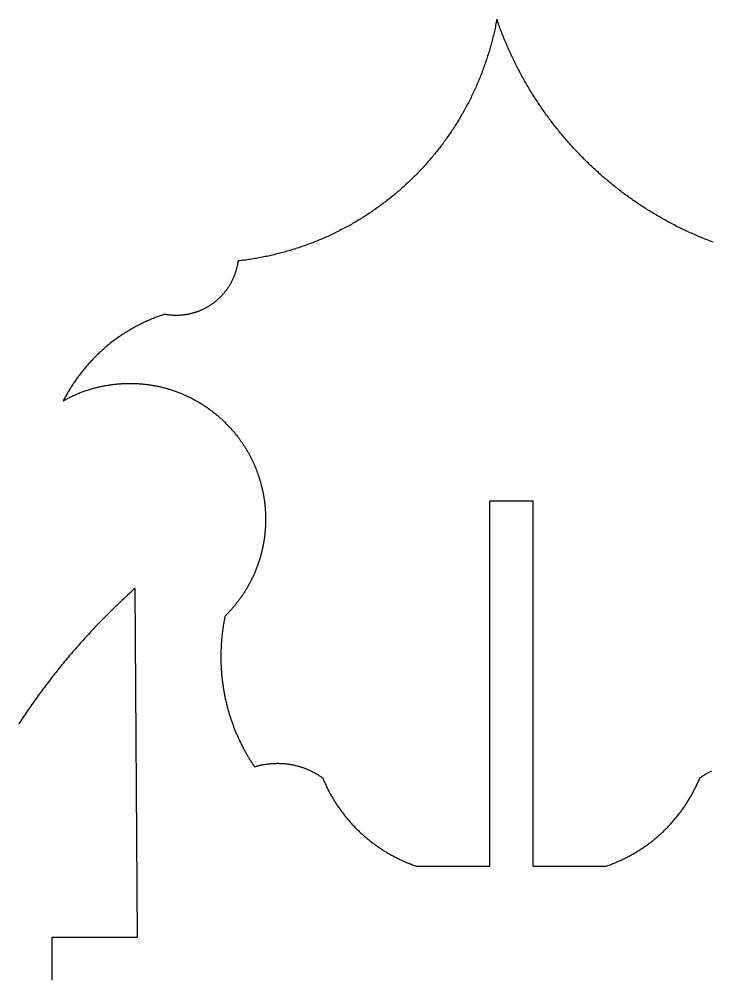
# Model space of a CAD drawing. Extents: x -331 to 1103, y -532 to 1751.
# Drawn here: x 477.9 to 674.4, y 1463.2 to 1735.5 of the extents above; entities that cross this region are included whole.
import ezdxf

# ---------------------------------------------------------------- set-up
doc = ezdxf.new("R2010")
doc.units = 0
doc.layers.add('Default_Layer', color=1, linetype='CONTINUOUS')

msp = doc.modelspace()

# ---------------------------------------------------------------- linework, layer by layer
at = {"layer": 'Default_Layer'}
for points in [[(674.73, 1672.32), (674.32, 1672.48), (673.91, 1672.64), (673.5, 1672.8), (673.09, 1672.96), (672.68, 1673.12), (672.27, 1673.28), (671.86, 1673.45), (671.46, 1673.61), (671.05, 1673.78), (670.65, 1673.95), (670.24, 1674.13), (669.84, 1674.3), (669.44, 1674.48), (669.04, 1674.65), (668.64, 1674.83), (668.24, 1675.01), (667.84, 1675.19), (667.45, 1675.38), (667.05, 1675.56), (666.66, 1675.75), (666.26, 1675.94), (665.87, 1676.13), (665.48, 1676.32), (665.09, 1676.51), (664.7, 1676.71), (664.31, 1676.9), (663.92, 1677.1), (663.53, 1677.3), (663.15, 1677.5), (662.76, 1677.71), (662.38, 1677.91), (661.99, 1678.12), (661.61, 1678.32), (661.23, 1678.53), (660.85, 1678.74), (660.47, 1678.96), (660.09, 1679.17), (659.71, 1679.39), (659.34, 1679.6), (658.96, 1679.82), (658.59, 1680.04), (658.21, 1680.26), (657.84, 1680.48), (657.47, 1680.71), (657.1, 1680.94), (656.73, 1681.16), (656.36, 1681.39), (656, 1681.62), (655.63, 1681.85), (655.26, 1682.09), (654.9, 1682.32), (654.54, 1682.56), (654.18, 1682.8), (653.82, 1683.04), (653.46, 1683.28), (653.1, 1683.52), (652.74, 1683.76), (652.38, 1684.01), (652.03, 1684.26), (651.67, 1684.5), (651.32, 1684.75), (650.97, 1685), (650.62, 1685.26), (650.27, 1685.51), (649.92, 1685.77), (649.57, 1686.02), (649.23, 1686.28), (648.88, 1686.54), (648.54, 1686.8), (648.19, 1687.06), (647.85, 1687.33), (647.51, 1687.59), (647.17, 1687.86), (646.83, 1688.13), (646.5, 1688.4), (646.16, 1688.67), (645.83, 1688.94), (645.49, 1689.22), (645.16, 1689.49), (644.83, 1689.77), (644.5, 1690.05), (644.17, 1690.32), (643.84, 1690.61), (643.52, 1690.89), (643.19, 1691.17), (642.87, 1691.46), (642.54, 1691.74), (642.22, 1692.03), (641.9, 1692.32), (641.58, 1692.61), (641.26, 1692.9), (640.95, 1693.19), (640.63, 1693.49), (640.32, 1693.78), (640, 1694.08), (639.69, 1694.38), (639.38, 1694.68), (639.07, 1694.98), (638.76, 1695.28), (638.46, 1695.58), (638.15, 1695.89), (637.85, 1696.19), (637.54, 1696.5), (637.24, 1696.81), (636.94, 1697.12), (636.64, 1697.43), (636.34, 1697.74), (636.05, 1698.05), (635.75, 1698.37), (635.46, 1698.68), (635.16, 1699), (634.87, 1699.32), (634.58, 1699.64), (634.29, 1699.96), (634, 1700.28), (633.72, 1700.61), (633.43, 1700.93), (633.15, 1701.26), (632.87, 1701.58), (632.59, 1701.91), (632.31, 1702.24), (632.03, 1702.57), (631.75, 1702.9), (631.48, 1703.24), (631.2, 1703.57), (630.93, 1703.91), (630.66, 1704.24), (630.39, 1704.58), (630.12, 1704.92), (629.85, 1705.26), (629.58, 1705.6), (629.32, 1705.95), (629.06, 1706.29), (628.79, 1706.64), (628.53, 1706.98), (628.27, 1707.33), (628.02, 1707.68), (627.76, 1708.03), (627.51, 1708.38), (627.25, 1708.73), (627, 1709.08), (626.75, 1709.44), (626.5, 1709.79), (626.25, 1710.15), (626.01, 1710.51), (625.76, 1710.87), (625.52, 1711.23), (625.28, 1711.59), (625.03, 1711.95), (624.8, 1712.31), (624.56, 1712.68), (624.32, 1713.04), (624.09, 1713.41), (623.85, 1713.77), (623.62, 1714.14), (623.39, 1714.51), (623.16, 1714.88), (622.93, 1715.26), (622.71, 1715.63), (622.48, 1716), (622.26, 1716.38), (622.04, 1716.75), (621.82, 1717.13), (621.6, 1717.51), (621.39, 1717.89), (621.17, 1718.27), (620.96, 1718.65), (620.74, 1719.03), (620.53, 1719.41), (620.32, 1719.8), (620.12, 1720.18), (619.91, 1720.57), (619.71, 1720.96), (619.5, 1721.35), (619.3, 1721.74), (619.1, 1722.13), (618.9, 1722.52), (618.71, 1722.91), (618.51, 1723.3), (618.32, 1723.7), (618.12, 1724.09), (617.93, 1724.49), (617.74, 1724.89), (617.56, 1725.29), (617.37, 1725.68), (617.19, 1726.08), (617, 1726.49), (616.82, 1726.89), (616.64, 1727.29), (616.47, 1727.69), (616.29, 1728.1), (616.12, 1728.51), (615.94, 1728.91), (615.77, 1729.32), (615.6, 1729.73), (615.43, 1730.14), (615.27, 1730.55), (615.1, 1730.96), (614.94, 1731.37), (614.78, 1731.78), (614.62, 1732.2), (614.46, 1732.61), (614.3, 1733.03), (614.15, 1733.45), (614, 1733.86), (613.84, 1734.28), (613.69, 1734.7), (613.55, 1735.12), (613.4, 1735.54), (613.32, 1735.12), (613.24, 1734.69), (613.16, 1734.26), (613.07, 1733.84), (612.98, 1733.42), (612.89, 1732.99), (612.8, 1732.57), (612.71, 1732.15), (612.61, 1731.73), (612.51, 1731.31), (612.41, 1730.89), (612.31, 1730.47), (612.21, 1730.05), (612.1, 1729.64), (611.99, 1729.22), (611.88, 1728.81), (611.77, 1728.39), (611.66, 1727.98), (611.54, 1727.57), (611.42, 1727.16), (611.3, 1726.75), (611.18, 1726.34), (611.06, 1725.93), (610.93, 1725.52), (610.8, 1725.11), (610.67, 1724.71), (610.54, 1724.3), (610.41, 1723.9), (610.27, 1723.5), (610.13, 1723.09), (609.99, 1722.69), (609.85, 1722.29), (609.71, 1721.89), (609.56, 1721.5), (609.42, 1721.1), (609.27, 1720.7), (609.12, 1720.31), (608.96, 1719.91), (608.81, 1719.52), (608.65, 1719.13), (608.49, 1718.73), (608.33, 1718.34), (608.17, 1717.96), (608, 1717.57), (607.84, 1717.18), (607.67, 1716.79), (607.5, 1716.41), (607.33, 1716.02), (607.16, 1715.64), (606.98, 1715.26), (606.8, 1714.88), (606.62, 1714.5), (606.44, 1714.12), (606.26, 1713.74), (606.08, 1713.36), (605.89, 1712.99), (605.7, 1712.61), (605.51, 1712.24), (605.32, 1711.87), (605.13, 1711.5), (604.93, 1711.13), (604.74, 1710.76), (604.54, 1710.39), (604.34, 1710.02), (604.13, 1709.66), (603.93, 1709.29), (603.72, 1708.93), (603.52, 1708.57), (603.31, 1708.21), (603.1, 1707.85), (602.88, 1707.49), (602.67, 1707.13), (602.45, 1706.77), (602.24, 1706.42), (602.02, 1706.06), (601.8, 1705.71), (601.57, 1705.36), (601.35, 1705.01), (601.12, 1704.66), (600.9, 1704.31), (600.67, 1703.96), (600.44, 1703.62), (600.2, 1703.27), (599.97, 1702.93), (599.73, 1702.59), (599.5, 1702.25), (599.26, 1701.91), (599.02, 1701.57), (598.77, 1701.23), (598.53, 1700.9), (598.28, 1700.56), (598.04, 1700.23), (597.79, 1699.9), (597.54, 1699.57), (597.29, 1699.24), (597.03, 1698.91), (596.78, 1698.58), (596.52, 1698.26), (596.26, 1697.93), (596, 1697.61), (595.74, 1697.29), (595.48, 1696.97), (595.21, 1696.65), (594.95, 1696.33), (594.68, 1696.02), (594.41, 1695.7), (594.14, 1695.39), (593.87, 1695.08), (593.6, 1694.77), (593.32, 1694.46), (593.04, 1694.15), (592.77, 1693.85), (592.49, 1693.54), (592.2, 1693.24), (591.92, 1692.93), (591.64, 1692.63), (591.35, 1692.33), (591.07, 1692.04), (590.78, 1691.74), (590.49, 1691.45), (590.2, 1691.15), (589.9, 1690.86), (589.61, 1690.57), (589.32, 1690.28), (589.02, 1689.99), (588.72, 1689.71), (588.42, 1689.42), (588.12, 1689.14), (587.82, 1688.85), (587.51, 1688.57), (587.21, 1688.3), (586.9, 1688.02), (586.59, 1687.74), (586.28, 1687.47), (585.97, 1687.19), (585.66, 1686.92), (585.35, 1686.65), (585.03, 1686.38), (584.72, 1686.12), (584.4, 1685.85), (584.08, 1685.59), (583.76, 1685.33), (583.44, 1685.07), (583.12, 1684.81), (582.79, 1684.55), (582.47, 1684.29), (582.14, 1684.04), (581.81, 1683.79), (581.48, 1683.54), (581.15, 1683.29), (580.82, 1683.04), (580.49, 1682.79), (580.15, 1682.55), (579.82, 1682.3), (579.48, 1682.06), (579.14, 1681.82), (578.8, 1681.58), (578.46, 1681.35), (578.12, 1681.11), (577.78, 1680.88), (577.43, 1680.65), (577.09, 1680.42), (576.74, 1680.19), (576.39, 1679.96), (576.04, 1679.74), (575.69, 1679.51), (575.34, 1679.29), (574.99, 1679.07), (574.64, 1678.85), (574.28, 1678.64), (573.93, 1678.42), (573.57, 1678.21), (573.21, 1678), (572.85, 1677.79), (572.49, 1677.58), (572.13, 1677.37), (571.76, 1677.17), (571.4, 1676.97), (571.03, 1676.77), (570.67, 1676.57), (570.3, 1676.37), (569.93, 1676.17), (569.56, 1675.98), (569.19, 1675.79), (568.82, 1675.6), (568.45, 1675.41), (568.07, 1675.22), (567.7, 1675.04), (567.32, 1674.85), (566.94, 1674.67), (566.57, 1674.49), (566.19, 1674.32), (565.81, 1674.14), (565.43, 1673.97), (565.04, 1673.79), (564.66, 1673.62), (564.27, 1673.45), (563.89, 1673.29), (563.5, 1673.12), (563.12, 1672.96), (562.73, 1672.8), (562.34, 1672.64), (561.95, 1672.48), (561.56, 1672.33), (561.16, 1672.17), (560.77, 1672.02), (560.37, 1671.87), (559.98, 1671.73), (559.58, 1671.58), (559.19, 1671.44), (558.79, 1671.29), (558.39, 1671.15), (557.99, 1671.02), (557.59, 1670.88), (557.19, 1670.75), (556.78, 1670.61), (556.38, 1670.48), (555.97, 1670.35), (555.57, 1670.23), (555.16, 1670.1), (554.75, 1669.98), (554.35, 1669.86), (553.94, 1669.74), (553.53, 1669.63), (553.12, 1669.51), (552.7, 1669.4), (552.29, 1669.29), (551.88, 1669.18), (551.46, 1669.07), (551.05, 1668.97), (550.63, 1668.87), (550.22, 1668.77), (549.8, 1668.67), (549.38, 1668.57), (548.96, 1668.48), (548.54, 1668.39), (548.12, 1668.3), (547.7, 1668.21), (547.27, 1668.12), (546.85, 1668.04), (546.43, 1667.96), (546, 1667.88), (545.58, 1667.8), (545.15, 1667.73), (544.72, 1667.65), (544.3, 1667.58), (543.87, 1667.51), (543.44, 1667.45), (543.01, 1667.38), (542.58, 1667.32), (542.15, 1667.26), (541.71, 1667.2), (541.28, 1667.14), (540.85, 1667.09), (540.41, 1667.04), (539.98, 1666.99), (539.96, 1666.87), (539.94, 1666.75), (539.93, 1666.64), (539.91, 1666.52), (539.89, 1666.41), (539.87, 1666.29), (539.85, 1666.18), (539.83, 1666.06), (539.81, 1665.95), (539.79, 1665.83), (539.74, 1665.6), (539.69, 1665.38), (539.64, 1665.15), (539.58, 1664.93), (539.52, 1664.71), (539.46, 1664.48), (539.4, 1664.26), (539.34, 1664.04), (539.27, 1663.83), (539.2, 1663.61), (539.12, 1663.39), (539.04, 1663.18), (538.97, 1662.97), (538.88, 1662.76), (538.8, 1662.55), (538.71, 1662.34), (538.62, 1662.13), (538.53, 1661.92), (538.44, 1661.72), (538.34, 1661.52), (538.24, 1661.32), (538.14, 1661.12), (538.03, 1660.92), (537.93, 1660.72), (537.82, 1660.52), (537.71, 1660.33), (537.59, 1660.14), (537.48, 1659.95), (537.36, 1659.76), (537.24, 1659.57), (537.11, 1659.39), (536.99, 1659.2), (536.86, 1659.02), (536.73, 1658.84), (536.6, 1658.66), (536.46, 1658.48), (536.33, 1658.31), (536.19, 1658.13), (536.05, 1657.96), (535.91, 1657.79), (535.76, 1657.62), (535.61, 1657.46), (535.46, 1657.29), (535.31, 1657.13), (535.16, 1656.97), (535.01, 1656.81), (534.85, 1656.65), (534.69, 1656.49), (534.53, 1656.34), (534.36, 1656.19), (534.2, 1656.04), (534.03, 1655.89), (533.86, 1655.75), (533.69, 1655.6), (533.52, 1655.46), (533.35, 1655.32), (533.17, 1655.19), (532.99, 1655.05), (532.81, 1654.92), (532.68, 1654.82), (532.54, 1654.72), (532.4, 1654.63), (532.26, 1654.53), (532.12, 1654.44), (531.98, 1654.35), (531.84, 1654.26), (531.7, 1654.17), (531.56, 1654.08), (531.41, 1653.99), (531.27, 1653.91), (531.12, 1653.82), (530.97, 1653.74), (530.82, 1653.66), (530.67, 1653.58), (530.52, 1653.5), (530.37, 1653.43), (530.22, 1653.35), (530.07, 1653.28), (529.91, 1653.2), (529.76, 1653.13), (529.6, 1653.06), (529.45, 1652.99), (529.29, 1652.93), (529.13, 1652.86), (528.97, 1652.8), (528.81, 1652.73), (528.65, 1652.67), (528.49, 1652.61), (528.33, 1652.55), (528.17, 1652.5), (528, 1652.44), (527.84, 1652.39), (527.67, 1652.34), (527.51, 1652.29), (527.34, 1652.24), (527.17, 1652.19), (527.01, 1652.15), (526.84, 1652.1), (526.67, 1652.06), (526.5, 1652.02), (526.33, 1651.98), (526.16, 1651.94), (525.98, 1651.91), (525.81, 1651.87), (525.64, 1651.84), (525.46, 1651.81), (525.29, 1651.78), (525.12, 1651.75), (524.94, 1651.72), (524.76, 1651.7), (524.59, 1651.68), (524.41, 1651.66), (524.23, 1651.64), (524.05, 1651.62), (523.87, 1651.61), (523.7, 1651.59), (523.52, 1651.58), (523.33, 1651.57), (523.15, 1651.56), (522.97, 1651.56), (522.79, 1651.55), (522.61, 1651.55), (522.43, 1651.55), (522.21, 1651.55), (521.99, 1651.55), (521.77, 1651.56), (521.55, 1651.57), (521.34, 1651.58), (521.12, 1651.59), (520.91, 1651.61), (520.7, 1651.63), (520.49, 1651.65), (520.29, 1651.67), (520.09, 1651.7), (519.89, 1651.73), (519.69, 1651.76), (519.49, 1651.79), (519.3, 1651.82), (519.11, 1651.86), (518.82, 1651.76), (518.52, 1651.66), (518.23, 1651.56), (517.94, 1651.46), (517.64, 1651.36), (517.35, 1651.25), (517.06, 1651.14), (516.78, 1651.03), (516.49, 1650.92), (516.2, 1650.81), (515.92, 1650.69), (515.63, 1650.58), (515.35, 1650.46), (515.06, 1650.34), (514.78, 1650.22), (514.5, 1650.1), (514.22, 1649.97), (513.94, 1649.85), (513.66, 1649.72), (513.39, 1649.59), (513.11, 1649.46), (512.84, 1649.33), (512.56, 1649.19), (512.29, 1649.06), (512.02, 1648.92), (511.75, 1648.78), (511.48, 1648.64), (511.21, 1648.5), (510.94, 1648.36), (510.67, 1648.21), (510.41, 1648.07), (510.14, 1647.92), (509.88, 1647.77), (509.62, 1647.62), (509.35, 1647.47), (509.09, 1647.31), (508.84, 1647.16), (508.58, 1647), (508.32, 1646.84), (508.06, 1646.68), (507.81, 1646.52), (507.56, 1646.36), (507.3, 1646.19), (507.05, 1646.03), (506.8, 1645.86), (506.55, 1645.69), (506.3, 1645.52), (506.06, 1645.35), (505.81, 1645.18), (505.57, 1645), (505.32, 1644.83), (505.08, 1644.65), (504.84, 1644.47), (504.6, 1644.29), (504.36, 1644.11), (504.12, 1643.92), (503.89, 1643.74), (503.65, 1643.55), (503.42, 1643.37), (503.19, 1643.18), (502.95, 1642.99), (502.72, 1642.8), (502.49, 1642.6), (502.27, 1642.41), (502.04, 1642.21), (501.81, 1642.02), (501.59, 1641.82), (501.37, 1641.62), (501.14, 1641.42), (500.92, 1641.21), (500.7, 1641.01), (500.49, 1640.81), (500.27, 1640.6), (500.05, 1640.39), (499.84, 1640.18), (499.63, 1639.97), (499.41, 1639.76), (499.2, 1639.55), (498.99, 1639.33), (498.79, 1639.12), (498.58, 1638.9), (498.37, 1638.68), (498.17, 1638.46), (497.97, 1638.24), (497.77, 1638.02), (497.57, 1637.8), (497.37, 1637.57), (497.17, 1637.35), (496.97, 1637.12), (496.78, 1636.89), (496.59, 1636.66), (496.39, 1636.43), (496.2, 1636.2), (496.01, 1635.96), (495.83, 1635.73), (495.64, 1635.49), (495.45, 1635.26), (495.27, 1635.02), (495.09, 1634.78), (494.91, 1634.54), (494.73, 1634.3), (494.55, 1634.06), (494.37, 1633.81), (494.2, 1633.57), (494.02, 1633.32), (493.85, 1633.07), (493.68, 1632.82), (493.51, 1632.57), (493.34, 1632.32), (493.17, 1632.07), (493.01, 1631.82), (492.85, 1631.56), (492.68, 1631.31), (492.52, 1631.05), (492.36, 1630.79), (492.2, 1630.54), (492.05, 1630.28), (491.89, 1630.01), (491.74, 1629.75), (491.59, 1629.49), (491.44, 1629.22), (491.29, 1628.96), (491.14, 1628.69), (490.99, 1628.43), (490.85, 1628.16), (490.7, 1627.89), (490.56, 1627.62), (490.42, 1627.34), (490.68, 1627.49), (490.93, 1627.63), (491.19, 1627.77), (491.45, 1627.91), (491.71, 1628.05), (491.98, 1628.18), (492.24, 1628.32), (492.51, 1628.45), (492.77, 1628.58), (493.04, 1628.7), (493.31, 1628.83), (493.58, 1628.95), (493.86, 1629.07), (494.13, 1629.19), (494.41, 1629.31), (494.68, 1629.42), (494.96, 1629.54), (495.24, 1629.65), (495.52, 1629.75), (495.8, 1629.86), (496.09, 1629.97), (496.37, 1630.07), (496.66, 1630.17), (496.95, 1630.27), (497.23, 1630.36), (497.52, 1630.46), (497.81, 1630.55), (498.11, 1630.64), (498.4, 1630.72), (498.69, 1630.81), (498.99, 1630.89), (499.29, 1630.97), (499.58, 1631.05), (499.88, 1631.12), (500.18, 1631.2), (500.48, 1631.27), (500.78, 1631.34), (501.09, 1631.4), (501.39, 1631.47), (501.7, 1631.53), (502, 1631.59), (502.31, 1631.65), (502.62, 1631.7), (502.93, 1631.75), (503.24, 1631.8), (503.55, 1631.85), (503.86, 1631.9), (504.17, 1631.94), (504.48, 1631.98), (504.8, 1632.02), (505.11, 1632.05), (505.43, 1632.08), (505.74, 1632.11), (506.06, 1632.14), (506.38, 1632.16), (506.7, 1632.19), (507.02, 1632.21), (507.34, 1632.22), (507.66, 1632.24), (507.98, 1632.25), (508.3, 1632.26), (508.63, 1632.27), (508.95, 1632.27), (509.27, 1632.27), (509.57, 1632.27), (509.86, 1632.27), (510.15, 1632.26), (510.44, 1632.25), (510.74, 1632.24), (511.03, 1632.23), (511.32, 1632.22), (511.61, 1632.2), (511.9, 1632.18), (512.19, 1632.16), (512.47, 1632.14), (512.76, 1632.12), (513.05, 1632.09), (513.34, 1632.06), (513.62, 1632.03), (513.91, 1632), (514.19, 1631.96), (514.47, 1631.92), (514.76, 1631.88), (515.04, 1631.84), (515.32, 1631.8), (515.6, 1631.75), (515.88, 1631.71), (516.16, 1631.66), (516.44, 1631.61), (516.72, 1631.55), (517, 1631.5), (517.28, 1631.44), (517.55, 1631.38), (517.83, 1631.32), (518.1, 1631.25), (518.38, 1631.19), (518.65, 1631.12), (518.92, 1631.05), (519.19, 1630.98), (519.46, 1630.91), (519.74, 1630.83), (520, 1630.76), (520.27, 1630.68), (520.54, 1630.6), (520.81, 1630.51), (521.07, 1630.43), (521.34, 1630.34), (521.6, 1630.25), (521.87, 1630.16), (522.13, 1630.07), (522.39, 1629.98), (522.65, 1629.88), (522.91, 1629.78), (523.17, 1629.68), (523.43, 1629.58), (523.69, 1629.48), (523.95, 1629.37), (524.2, 1629.27), (524.46, 1629.16), (524.71, 1629.05), (524.96, 1628.94), (525.22, 1628.82), (525.47, 1628.71), (525.72, 1628.59), (525.97, 1628.47), (526.21, 1628.35), (526.46, 1628.23), (526.71, 1628.1), (526.95, 1627.98), (527.2, 1627.85), (527.44, 1627.72), (527.68, 1627.59), (527.92, 1627.46), (528.16, 1627.32), (528.4, 1627.19), (528.64, 1627.05), (528.88, 1626.91), (529.11, 1626.77), (529.35, 1626.62), (529.58, 1626.48), (529.81, 1626.33), (530.05, 1626.19), (530.28, 1626.04), (530.51, 1625.89), (530.73, 1625.73), (530.96, 1625.58), (531.19, 1625.42), (531.41, 1625.27), (531.64, 1625.11), (531.86, 1624.95), (532.08, 1624.79), (532.3, 1624.62), (532.52, 1624.46), (532.74, 1624.29), (532.95, 1624.12), (533.17, 1623.95), (533.38, 1623.78), (533.6, 1623.61), (533.81, 1623.44), (534.02, 1623.26), (534.23, 1623.08), (534.44, 1622.9), (534.64, 1622.72), (534.85, 1622.54), (535.05, 1622.36), (535.26, 1622.18), (535.46, 1621.99), (535.66, 1621.8), (535.86, 1621.61), (536.05, 1621.42), (536.25, 1621.23), (536.45, 1621.04), (536.64, 1620.85), (536.83, 1620.65), (537.02, 1620.45), (537.21, 1620.26), (537.4, 1620.06), (537.59, 1619.85), (537.78, 1619.65), (537.96, 1619.45), (538.14, 1619.24), (538.32, 1619.04), (538.5, 1618.83), (538.68, 1618.62), (538.86, 1618.41), (539.04, 1618.2), (539.21, 1617.99), (539.38, 1617.77), (539.56, 1617.56), (539.73, 1617.34), (539.89, 1617.12), (540.06, 1616.9), (540.18, 1616.75), (540.29, 1616.6), (540.4, 1616.45), (540.51, 1616.3), (540.62, 1616.15), (540.73, 1616), (540.84, 1615.84), (540.94, 1615.69), (541.05, 1615.54), (541.16, 1615.38), (541.26, 1615.23), (541.37, 1615.07), (541.47, 1614.91), (541.58, 1614.76), (541.68, 1614.6), (541.78, 1614.44), (541.88, 1614.28), (541.98, 1614.12), (542.08, 1613.96), (542.18, 1613.8), (542.28, 1613.64), (542.38, 1613.48), (542.47, 1613.31), (542.57, 1613.15), (542.66, 1612.99), (542.76, 1612.82), (542.85, 1612.66), (542.95, 1612.49), (543.04, 1612.33), (543.13, 1612.16), (543.22, 1612), (543.31, 1611.83), (543.4, 1611.66), (543.49, 1611.49), (543.57, 1611.32), (543.66, 1611.15), (543.74, 1610.98), (543.83, 1610.81), (543.91, 1610.64), (544, 1610.47), (544.08, 1610.3), (544.16, 1610.13), (544.24, 1609.95), (544.32, 1609.78), (544.4, 1609.61), (544.48, 1609.43), (544.56, 1609.26), (544.63, 1609.08), (544.71, 1608.91), (544.78, 1608.73), (544.86, 1608.55), (544.93, 1608.38), (545, 1608.2), (545.07, 1608.02), (545.14, 1607.84), (545.21, 1607.66), (545.28, 1607.48), (545.35, 1607.3), (545.42, 1607.12), (545.49, 1606.94), (545.55, 1606.76), (545.62, 1606.58), (545.68, 1606.4), (545.74, 1606.21), (545.8, 1606.03), (545.86, 1605.85), (545.92, 1605.66), (545.98, 1605.48), (546.04, 1605.29), (546.1, 1605.11), (546.16, 1604.92), (546.21, 1604.74), (546.27, 1604.55), (546.32, 1604.36), (546.37, 1604.18), (546.43, 1603.99), (546.48, 1603.8), (546.53, 1603.61), (546.58, 1603.42), (546.62, 1603.23), (546.67, 1603.04), (546.72, 1602.85), (546.76, 1602.66), (546.81, 1602.47), (546.85, 1602.28), (546.89, 1602.09), (546.94, 1601.9), (546.98, 1601.71), (547.02, 1601.51), (547.06, 1601.32), (547.09, 1601.13), (547.13, 1600.93), (547.17, 1600.74), (547.2, 1600.54), (547.24, 1600.35), (547.27, 1600.15), (547.3, 1599.96), (547.33, 1599.76), (547.36, 1599.57), (547.39, 1599.37), (547.42, 1599.17), (547.45, 1598.98), (547.47, 1598.78), (547.5, 1598.58), (547.52, 1598.38), (547.55, 1598.18), (547.57, 1597.99), (547.59, 1597.79), (547.61, 1597.59), (547.63, 1597.39), (547.65, 1597.19), (547.66, 1596.99), (547.68, 1596.79), (547.7, 1596.59), (547.71, 1596.39), (547.72, 1596.18), (547.74, 1595.98), (547.75, 1595.78), (547.76, 1595.58), (547.77, 1595.38), (547.77, 1595.17), (547.78, 1594.97), (547.79, 1594.77), (547.79, 1594.56), (547.79, 1594.36), (547.8, 1594.16), (547.8, 1593.95), (547.8, 1593.75), (547.8, 1593.49), (547.8, 1593.24), (547.79, 1592.99), (547.79, 1592.74), (547.78, 1592.49), (547.77, 1592.24), (547.76, 1591.99), (547.75, 1591.75), (547.73, 1591.5), (547.72, 1591.25), (547.7, 1591), (547.68, 1590.76), (547.66, 1590.51), (547.64, 1590.26), (547.62, 1590.02), (547.6, 1589.77), (547.57, 1589.53), (547.54, 1589.28), (547.51, 1589.04), (547.48, 1588.8), (547.45, 1588.55), (547.42, 1588.31), (547.38, 1588.07), (547.35, 1587.83), (547.31, 1587.59), (547.27, 1587.35), (547.23, 1587.11), (547.19, 1586.87), (547.14, 1586.63), (547.1, 1586.39), (547.05, 1586.15), (547, 1585.92), (546.95, 1585.68), (546.9, 1585.44), (546.85, 1585.21), (546.8, 1584.97), (546.74, 1584.74), (546.68, 1584.5), (546.62, 1584.27), (546.56, 1584.04), (546.5, 1583.8), (546.44, 1583.57), (546.38, 1583.34), (546.31, 1583.11), (546.25, 1582.88), (546.18, 1582.65), (546.11, 1582.42), (546.04, 1582.19), (545.96, 1581.97), (545.89, 1581.74), (545.82, 1581.51), (545.74, 1581.29), (545.66, 1581.06), (545.58, 1580.84), (545.5, 1580.61), (545.42, 1580.39), (545.34, 1580.17), (545.25, 1579.95), (545.17, 1579.72), (545.08, 1579.5), (544.99, 1579.28), (544.9, 1579.06), (544.81, 1578.85), (544.72, 1578.63), (544.63, 1578.41), (544.53, 1578.19), (544.43, 1577.98), (544.34, 1577.76), (544.24, 1577.55), (544.14, 1577.33), (544.04, 1577.12), (543.93, 1576.91), (543.83, 1576.7), (543.73, 1576.49), (543.62, 1576.28), (543.51, 1576.07), (543.4, 1575.86), (543.29, 1575.65), (543.18, 1575.44), (543.07, 1575.24), (542.96, 1575.03), (542.84, 1574.83), (542.72, 1574.62), (542.61, 1574.42), (542.49, 1574.22), (542.37, 1574.01), (542.25, 1573.81), (542.13, 1573.61), (542, 1573.41), (541.88, 1573.22), (541.75, 1573.02), (541.63, 1572.82), (541.5, 1572.62), (541.37, 1572.43), (541.24, 1572.24), (541.11, 1572.04), (540.97, 1571.85), (540.84, 1571.66), (540.71, 1571.47), (540.57, 1571.28), (540.43, 1571.09), (540.29, 1570.9), (540.16, 1570.71), (540.01, 1570.52), (539.87, 1570.34), (539.73, 1570.15), (539.59, 1569.97), (539.44, 1569.79), (539.3, 1569.6), (539.15, 1569.42), (539, 1569.24), (538.85, 1569.06), (538.7, 1568.88), (538.55, 1568.7), (538.4, 1568.53), (538.25, 1568.35), (538.09, 1568.18), (537.94, 1568), (537.78, 1567.83), (537.62, 1567.66), (537.46, 1567.49), (537.3, 1567.32), (537.14, 1567.15), (536.98, 1566.98), (536.82, 1566.81), (536.66, 1566.65), (536.49, 1566.48), (536.33, 1566.32), (536.25, 1565.99), (536.18, 1565.66), (536.12, 1565.32), (536.05, 1564.99), (535.99, 1564.65), (535.93, 1564.31), (535.87, 1563.96), (535.81, 1563.62), (535.75, 1563.27), (535.7, 1562.92), (535.65, 1562.56), (535.6, 1562.21), (535.55, 1561.85), (535.51, 1561.49), (535.47, 1561.13), (535.43, 1560.76), (535.39, 1560.4), (535.35, 1560.03), (535.32, 1559.66), (535.29, 1559.29), (535.26, 1558.92), (535.24, 1558.54), (535.21, 1558.17), (535.19, 1557.79), (535.17, 1557.41), (535.16, 1557.04), (535.14, 1556.66), (535.13, 1556.28), (535.12, 1555.89), (535.11, 1555.51), (535.11, 1555.13), (535.11, 1554.74), (535.11, 1554.47), (535.11, 1554.2), (535.12, 1553.93), (535.12, 1553.65), (535.13, 1553.38), (535.13, 1553.11), (535.14, 1552.84), (535.15, 1552.57), (535.16, 1552.3), (535.17, 1552.03), (535.19, 1551.76), (535.2, 1551.49), (535.22, 1551.22), (535.24, 1550.95), (535.25, 1550.69), (535.27, 1550.42), (535.3, 1550.15), (535.32, 1549.88), (535.34, 1549.62), (535.37, 1549.35), (535.39, 1549.09), (535.42, 1548.82), (535.45, 1548.55), (535.48, 1548.29), (535.51, 1548.03), (535.54, 1547.76), (535.58, 1547.5), (535.61, 1547.23), (535.65, 1546.97), (535.68, 1546.71), (535.72, 1546.45), (535.76, 1546.19), (535.8, 1545.93), (535.84, 1545.66), (535.89, 1545.4), (535.93, 1545.14), (535.98, 1544.88), (536.02, 1544.63), (536.07, 1544.37), (536.12, 1544.11), (536.17, 1543.85), (536.22, 1543.59), (536.28, 1543.34), (536.33, 1543.08), (536.38, 1542.83), (536.44, 1542.57), (536.5, 1542.32), (536.56, 1542.06), (536.62, 1541.81), (536.68, 1541.55), (536.74, 1541.3), (536.8, 1541.05), (536.87, 1540.8), (536.93, 1540.54), (537, 1540.29), (537.06, 1540.04), (537.13, 1539.79), (537.2, 1539.54), (537.27, 1539.29), (537.35, 1539.05), (537.42, 1538.8), (537.49, 1538.55), (537.57, 1538.3), (537.64, 1538.06), (537.72, 1537.81), (537.8, 1537.57), (537.88, 1537.32), (537.96, 1537.08), (538.04, 1536.83), (538.13, 1536.59), (538.21, 1536.35), (538.3, 1536.1), (538.38, 1535.86), (538.47, 1535.62), (538.56, 1535.38), (538.65, 1535.14), (538.74, 1534.9), (538.83, 1534.66), (538.92, 1534.43), (539.01, 1534.19), (539.11, 1533.95), (539.2, 1533.72), (539.3, 1533.48), (539.4, 1533.24), (539.5, 1533.01), (539.6, 1532.78), (539.7, 1532.54), (539.8, 1532.31), (539.9, 1532.08), (540.01, 1531.85), (540.11, 1531.62), (540.22, 1531.39), (540.32, 1531.16), (540.43, 1530.93), (540.54, 1530.7), (540.65, 1530.47), (540.76, 1530.24), (540.87, 1530.02), (540.99, 1529.79), (541.1, 1529.57), (541.22, 1529.34), (541.33, 1529.12), (541.45, 1528.9), (541.57, 1528.67), (541.68, 1528.45), (541.8, 1528.23), (541.92, 1528.01), (542.05, 1527.79), (542.17, 1527.57), (542.29, 1527.35), (542.42, 1527.13), (542.54, 1526.92), (542.67, 1526.7), (542.79, 1526.49), (542.92, 1526.27), (543.05, 1526.06), (543.18, 1525.84), (543.31, 1525.63), (543.44, 1525.42), (543.58, 1525.21), (543.71, 1525), (543.85, 1524.79), (543.98, 1524.58), (544.12, 1524.37), (544.25, 1524.16), (544.39, 1523.95), (544.53, 1523.75), (544.67, 1523.54), (544.85, 1523.6), (545.04, 1523.66), (545.23, 1523.71), (545.42, 1523.77), (545.61, 1523.82), (545.8, 1523.87), (545.99, 1523.92), (546.18, 1523.97), (546.38, 1524.01), (546.58, 1524.05), (546.78, 1524.1), (546.98, 1524.14), (547.18, 1524.17), (547.38, 1524.21), (547.58, 1524.24), (547.79, 1524.28), (548, 1524.31), (548.2, 1524.34), (548.41, 1524.36), (548.62, 1524.39), (548.83, 1524.41), (549.04, 1524.43), (549.25, 1524.45), (549.46, 1524.47), (549.68, 1524.49), (549.89, 1524.5), (550.11, 1524.51), (550.32, 1524.52), (550.54, 1524.53), (550.76, 1524.53), (550.97, 1524.54), (551.19, 1524.54), (551.42, 1524.54), (551.64, 1524.53), (551.86, 1524.53), (552.09, 1524.52), (552.31, 1524.51), (552.53, 1524.5), (552.75, 1524.48), (552.97, 1524.47), (553.19, 1524.45), (553.41, 1524.43), (553.63, 1524.4), (553.85, 1524.38), (554.07, 1524.35), (554.28, 1524.32), (554.5, 1524.29), (554.71, 1524.26), (554.93, 1524.22), (555.14, 1524.18), (555.36, 1524.14), (555.57, 1524.1), (555.78, 1524.06), (555.99, 1524.01), (556.2, 1523.96), (556.41, 1523.91), (556.62, 1523.86), (556.83, 1523.81), (557.03, 1523.75), (557.24, 1523.69), (557.44, 1523.63), (557.65, 1523.57), (557.85, 1523.51), (558.05, 1523.44), (558.25, 1523.38), (558.45, 1523.31), (558.65, 1523.24), (558.85, 1523.16), (559.05, 1523.09), (559.25, 1523.01), (559.44, 1522.93), (559.64, 1522.85), (559.83, 1522.77), (560.02, 1522.69), (560.21, 1522.6), (560.4, 1522.51), (560.59, 1522.42), (560.78, 1522.33), (560.97, 1522.24), (561.15, 1522.15), (561.34, 1522.05), (561.52, 1521.95), (561.71, 1521.85), (561.89, 1521.75), (562.07, 1521.65), (562.25, 1521.54), (562.42, 1521.44), (562.6, 1521.33), (562.78, 1521.22), (562.95, 1521.11), (563.12, 1521), (563.3, 1520.88), (563.47, 1520.77), (563.64, 1520.65), (563.8, 1520.53), (563.97, 1520.41), (564.09, 1520.14), (564.2, 1519.86), (564.32, 1519.59), (564.44, 1519.32), (564.57, 1519.04), (564.69, 1518.77), (564.82, 1518.5), (564.94, 1518.23), (565.07, 1517.97), (565.2, 1517.7), (565.34, 1517.43), (565.47, 1517.17), (565.6, 1516.91), (565.74, 1516.64), (565.88, 1516.38), (566.02, 1516.12), (566.16, 1515.86), (566.31, 1515.6), (566.45, 1515.35), (566.6, 1515.09), (566.75, 1514.84), (566.9, 1514.58), (567.05, 1514.33), (567.2, 1514.08), (567.36, 1513.83), (567.51, 1513.58), (567.67, 1513.33), (567.83, 1513.09), (567.99, 1512.84), (568.15, 1512.6), (568.32, 1512.35), (568.48, 1512.11), (568.65, 1511.87), (568.82, 1511.63), (568.99, 1511.39), (569.16, 1511.16), (569.33, 1510.92), (569.51, 1510.69), (569.68, 1510.45), (569.86, 1510.22), (570.04, 1509.99), (570.22, 1509.76), (570.4, 1509.53), (570.59, 1509.31), (570.77, 1509.08), (570.96, 1508.86), (571.15, 1508.63), (571.33, 1508.41), (571.52, 1508.19), (571.72, 1507.97), (571.91, 1507.75), (572.1, 1507.54), (572.3, 1507.32), (572.5, 1507.11), (572.7, 1506.9), (572.9, 1506.68), (573.1, 1506.47), (573.3, 1506.27), (573.51, 1506.06), (573.71, 1505.85), (573.92, 1505.65), (574.13, 1505.45), (574.34, 1505.24), (574.55, 1505.04), (574.76, 1504.84), (574.98, 1504.65), (575.19, 1504.45), (575.41, 1504.26), (575.62, 1504.06), (575.84, 1503.87), (576.06, 1503.68), (576.29, 1503.49), (576.51, 1503.3), (576.73, 1503.12), (576.96, 1502.93), (577.18, 1502.75), (577.41, 1502.57), (577.64, 1502.39), (577.87, 1502.21), (578.1, 1502.03), (578.34, 1501.86), (578.57, 1501.68), (578.81, 1501.51), (579.04, 1501.34), (579.28, 1501.17), (579.52, 1501), (579.76, 1500.83), (580, 1500.67), (580.24, 1500.5), (580.49, 1500.34), (580.73, 1500.18), (580.98, 1500.02), (581.23, 1499.86), (581.48, 1499.71), (581.73, 1499.55), (581.98, 1499.4), (582.23, 1499.25), (582.48, 1499.1), (582.74, 1498.95), (582.99, 1498.8), (583.25, 1498.66), (583.5, 1498.52), (583.76, 1498.37), (584.02, 1498.23), (584.28, 1498.1), (584.55, 1497.96), (584.81, 1497.82), (585.07, 1497.69), (585.34, 1497.56), (585.6, 1497.43), (585.87, 1497.3), (586.14, 1497.17), (586.41, 1497.05), (586.68, 1496.92), (586.95, 1496.8), (587.22, 1496.68), (587.5, 1496.56), (587.77, 1496.45), (588.05, 1496.33), (588.32, 1496.22), (588.6, 1496.11), (588.88, 1496), (589.16, 1495.89), (589.44, 1495.78), (589.72, 1495.68), (590.01, 1495.58), (590.29, 1495.48), (590.57, 1495.38), (611.4, 1495.38), (611.4, 1495.38), (611.4, 1598.95), (623.59, 1598.95), (623.59, 1495.38), (644.41, 1495.38), (644.7, 1495.48), (644.98, 1495.58), (645.26, 1495.68), (645.54, 1495.78), (645.82, 1495.89), (646.1, 1496), (646.38, 1496.11), (646.66, 1496.22), (646.94, 1496.33), (647.21, 1496.45), (647.49, 1496.56), (647.76, 1496.68), (648.03, 1496.8), (648.31, 1496.92), (648.58, 1497.05), (648.85, 1497.17), (649.11, 1497.3), (649.38, 1497.43), (649.65, 1497.56), (649.91, 1497.69), (650.18, 1497.82), (650.44, 1497.96), (650.7, 1498.1), (650.96, 1498.23), (651.22, 1498.37), (651.48, 1498.52), (651.74, 1498.66), (651.99, 1498.8), (652.25, 1498.95), (652.5, 1499.1), (652.76, 1499.25), (653.01, 1499.4), (653.26, 1499.55), (653.51, 1499.71), (653.76, 1499.86), (654.01, 1500.02), (654.25, 1500.18), (654.5, 1500.34), (654.74, 1500.5), (654.98, 1500.67), (655.22, 1500.83), (655.46, 1501), (655.7, 1501.17), (655.94, 1501.34), (656.18, 1501.51), (656.41, 1501.68), (656.65, 1501.86), (656.88, 1502.03), (657.11, 1502.21), (657.34, 1502.39), (657.57, 1502.57), (657.8, 1502.75), (658.03, 1502.93), (658.25, 1503.12), (658.48, 1503.3), (658.7, 1503.49), (658.92, 1503.68), (659.14, 1503.87), (659.36, 1504.06), (659.58, 1504.26), (659.79, 1504.45), (660.01, 1504.65), (660.22, 1504.84), (660.44, 1505.04), (660.65, 1505.24), (660.86, 1505.45), (661.07, 1505.65), (661.27, 1505.85), (661.48, 1506.06), (661.68, 1506.27), (661.89, 1506.47), (662.09, 1506.68), (662.29, 1506.9), (662.49, 1507.11), (662.68, 1507.32), (662.88, 1507.54), (663.08, 1507.75), (663.27, 1507.97), (663.46, 1508.19), (663.65, 1508.41), (663.84, 1508.63), (664.03, 1508.86), (664.21, 1509.08), (664.4, 1509.31), (664.58, 1509.53), (664.76, 1509.76), (664.94, 1509.99), (665.12, 1510.22), (665.3, 1510.45), (665.48, 1510.69), (665.65, 1510.92), (665.82, 1511.16), (666, 1511.39), (666.17, 1511.63), (666.33, 1511.87), (666.5, 1512.11), (666.67, 1512.35), (666.83, 1512.6), (666.99, 1512.84), (667.15, 1513.09), (667.31, 1513.33), (667.47, 1513.58), (667.63, 1513.83), (667.78, 1514.08), (667.94, 1514.33), (668.09, 1514.58), (668.24, 1514.84), (668.39, 1515.09), (668.53, 1515.35), (668.68, 1515.6), (668.82, 1515.86), (668.96, 1516.12), (669.1, 1516.38), (669.24, 1516.64), (669.38, 1516.91), (669.52, 1517.17), (669.65, 1517.43), (669.78, 1517.7), (669.91, 1517.97), (670.04, 1518.23), (670.17, 1518.5), (670.3, 1518.77), (670.42, 1519.04), (670.54, 1519.32), (670.66, 1519.59), (670.78, 1519.86), (670.9, 1520.14), (671.01, 1520.41), (671.18, 1520.53), (671.35, 1520.65), (671.52, 1520.77), (671.69, 1520.88), (671.86, 1521), (672.03, 1521.11), (672.21, 1521.22), (672.38, 1521.33), (672.56, 1521.44), (672.74, 1521.54), (672.92, 1521.65), (673.1, 1521.75), (673.28, 1521.85), (673.46, 1521.95), (673.65, 1522.05), (673.83, 1522.15), (674.02, 1522.24), (674.2, 1522.33), (674.39, 1522.42)], [(487.28, 1463.07), (487.28, 1475.26), (487.28, 1475.26), (511.45, 1475.26), (510.78, 1574.14), (510.37, 1573.78), (509.96, 1573.41), (509.56, 1573.04), (509.15, 1572.67), (508.75, 1572.3), (508.35, 1571.93), (507.95, 1571.56), (507.55, 1571.19), (507.15, 1570.82), (506.75, 1570.44), (506.35, 1570.06), (505.96, 1569.69), (505.56, 1569.31), (505.17, 1568.93), (504.77, 1568.55), (504.38, 1568.17), (503.99, 1567.78), (503.6, 1567.4), (503.22, 1567.02), (502.83, 1566.63), (502.44, 1566.24), (502.06, 1565.85), (501.67, 1565.46), (501.29, 1565.07), (500.91, 1564.68), (500.53, 1564.29), (500.15, 1563.9), (499.77, 1563.5), (499.4, 1563.11), (499.02, 1562.71), (498.64, 1562.31), (498.27, 1561.91), (497.9, 1561.51), (497.53, 1561.11), (497.16, 1560.71), (496.79, 1560.31), (496.42, 1559.9), (496.05, 1559.5), (495.69, 1559.09), (495.32, 1558.68), (494.96, 1558.27), (494.6, 1557.86), (494.24, 1557.45), (493.88, 1557.04), (493.52, 1556.63), (493.16, 1556.21), (492.81, 1555.8), (492.45, 1555.38), (492.1, 1554.97), (491.75, 1554.55), (491.39, 1554.13), (491.04, 1553.71), (490.7, 1553.29), (490.35, 1552.87), (490, 1552.44), (489.66, 1552.02), (489.31, 1551.6), (488.97, 1551.17), (488.63, 1550.74), (488.29, 1550.31), (487.95, 1549.89), (487.61, 1549.46), (487.27, 1549.02), (486.94, 1548.59), (486.6, 1548.16), (486.27, 1547.73), (485.94, 1547.29), (485.61, 1546.86), (485.28, 1546.42), (484.95, 1545.98), (484.62, 1545.54), (484.3, 1545.1), (483.97, 1544.66), (483.65, 1544.22), (483.33, 1543.78), (483.01, 1543.33), (482.69, 1542.89), (482.37, 1542.44), (482.05, 1542), (481.73, 1541.55), (481.42, 1541.1), (481.11, 1540.65), (480.8, 1540.2), (480.48, 1539.75), (480.18, 1539.29), (479.87, 1538.84), (479.56, 1538.39), (479.25, 1537.93), (478.95, 1537.48), (478.65, 1537.02), (478.35, 1536.56), (478.05, 1536.1), (477.75, 1535.64)]]:
    msp.add_lwpolyline(points, dxfattribs=at)

doc.saveas('drawing.dxf')
